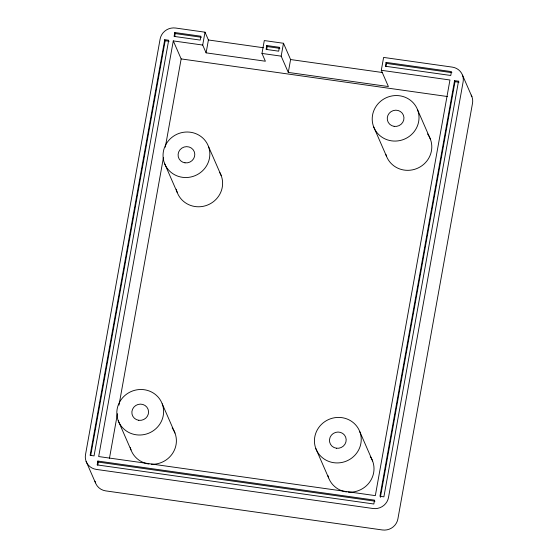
<?xml version="1.0" encoding="UTF-8"?>
<svg xmlns="http://www.w3.org/2000/svg" width="558" height="558" viewBox="0 0 558 558"><rect width="100%" height="100%" fill="white"/><g stroke="black" fill="none" stroke-linecap="round" stroke-linejoin="round"><path stroke-width="0.84" d="M164.729 39.695L90.11 455.335L94.058 455.893L168.676 40.253L164.729 39.695L165.182 40.734L90.717 455.516M97.866 461.054L97.169 464.912L373.832 504L374.523 500.135L97.866 461.054L98.32 462.094L97.762 465.184M206.104 52.85L202.7 45.058L173.287 40.908L98.675 456.549L375.332 495.63L449.95 79.989L381.302 70.294L383.611 57.418L452.259 67.113A13.462 12.918 -23.6 0 1 463.126 81.852L388.507 497.492A13.462 12.918 -23.6 0 1 373.023 508.505L96.36 469.418A13.462 12.918 -23.6 0 1 85.5 454.686L160.118 39.046A13.462 12.918 -23.6 0 1 175.603 28.033L205.009 32.19L208.413 39.974L206.104 52.85L265.385 61.227L261.981 53.435L264.297 40.56L283.485 43.273L290.592 59.546L288.284 72.421L388.41 86.56L381.302 70.294M174.793 32.538L174.096 36.403L200.217 40.092L200.908 36.228L174.793 32.538L175.247 33.578L174.689 36.668M109.459 458.264L117.459 413.701M119 405.129L163.459 157.461M165.308 147.179L181.155 58.911L173.287 40.908M202.7 45.058L205.009 32.19M266.78 45.533L266.082 49.397L278.693 51.176L279.384 47.311L266.78 45.533L267.233 46.572L266.675 49.662M288.284 72.421L281.176 56.149L283.485 43.273M386.094 62.391L385.404 66.249L450.759 75.483L451.45 71.619L386.094 62.391L386.548 63.431L385.996 66.521M454.561 80.638L379.942 496.278L383.897 496.836L458.516 81.196L454.561 80.638L455.014 81.677L380.396 497.317M175.247 33.578L201.361 37.267M267.233 46.572L279 48.232M386.548 63.431L451.903 72.659M208.413 39.974L263.404 47.744M261.981 53.435L281.176 56.149M165.182 40.734L169.13 41.292M455.014 81.677L458.969 82.235L458.516 81.196M290.592 59.546L382.09 72.47M181.155 58.911L447.474 96.534M98.32 462.094L374.976 501.175M462.512 75.163L471.894 96.632M417.6 109.87A23.555 22.613 -23.6 0 1 391.563 140.846A23.555 22.613 -23.6 0 1 377.661 104.234A23.555 22.613 -23.6 0 1 417.6 109.87L430.378 139.13M373.623 126.764L386.401 156.017M279.384 47.311L279.837 48.351M359.819 431.725A23.555 22.613 -23.6 0 1 333.782 462.701A23.555 22.613 -23.6 0 1 319.887 426.089A23.555 22.613 -23.6 0 1 359.819 431.725L372.598 460.978M208.427 146.329A23.555 22.613 -23.6 0 1 182.389 177.304A23.555 22.613 -23.6 0 1 168.495 140.686A23.555 22.613 -23.6 0 1 208.427 146.329L221.205 175.582M315.842 448.618L328.62 477.871M164.45 163.215L177.228 192.468M162.204 403.811A23.555 22.613 -23.6 0 1 136.166 434.787A23.555 22.613 -23.6 0 1 122.272 398.168A23.555 22.613 -23.6 0 1 162.204 403.811L174.982 433.064M118.226 420.697L131.004 449.95M86.106 461.368L95.488 482.837M219.761 172.527A23.555 22.613 -23.6 0 1 207.241 205.163A23.555 22.613 -23.6 0 1 176.279 189.225M427.554 133.941A23.555 22.613 -23.6 0 1 418.437 167.832A23.555 22.613 -23.6 0 1 385.864 154.42M370.254 456.486A23.555 22.613 -23.6 0 1 370.533 480.78A23.555 22.613 -23.6 0 1 348.073 492.121M346.567 491.954A23.555 22.613 -23.6 0 1 327.86 475.451M172.157 427.881A23.555 22.613 -23.6 0 1 173.336 452.168A23.555 22.613 -23.6 0 1 151.225 464.249M148.951 464.04A23.555 22.613 -23.6 0 1 130.244 447.537M471.189 95.09A13.462 12.918 -23.6 0 1 472.5 103.314L397.882 518.954A13.462 12.918 -23.6 0 1 382.397 529.967L105.741 490.887A13.462 12.918 -23.6 0 1 94.993 481.219M336.383 448.22A8.412 8.077 -23.6 0 0 345.681 437.158A8.412 8.077 -23.6 0 0 331.417 435.142A8.412 8.077 -23.6 0 0 336.383 448.22M138.768 420.3A8.412 8.077 -23.6 0 0 148.065 409.237A8.412 8.077 -23.6 0 0 133.801 407.221A8.412 8.077 -23.6 0 0 138.768 420.3M184.991 162.817A8.412 8.077 -23.6 0 0 194.289 151.755A8.412 8.077 -23.6 0 0 180.032 149.739A8.412 8.077 -23.6 0 0 184.991 162.817M394.164 126.366A8.412 8.077 -23.6 0 0 403.462 115.304A8.412 8.077 -23.6 0 0 389.198 113.288A8.412 8.077 -23.6 0 0 394.164 126.366"/></g></svg>
